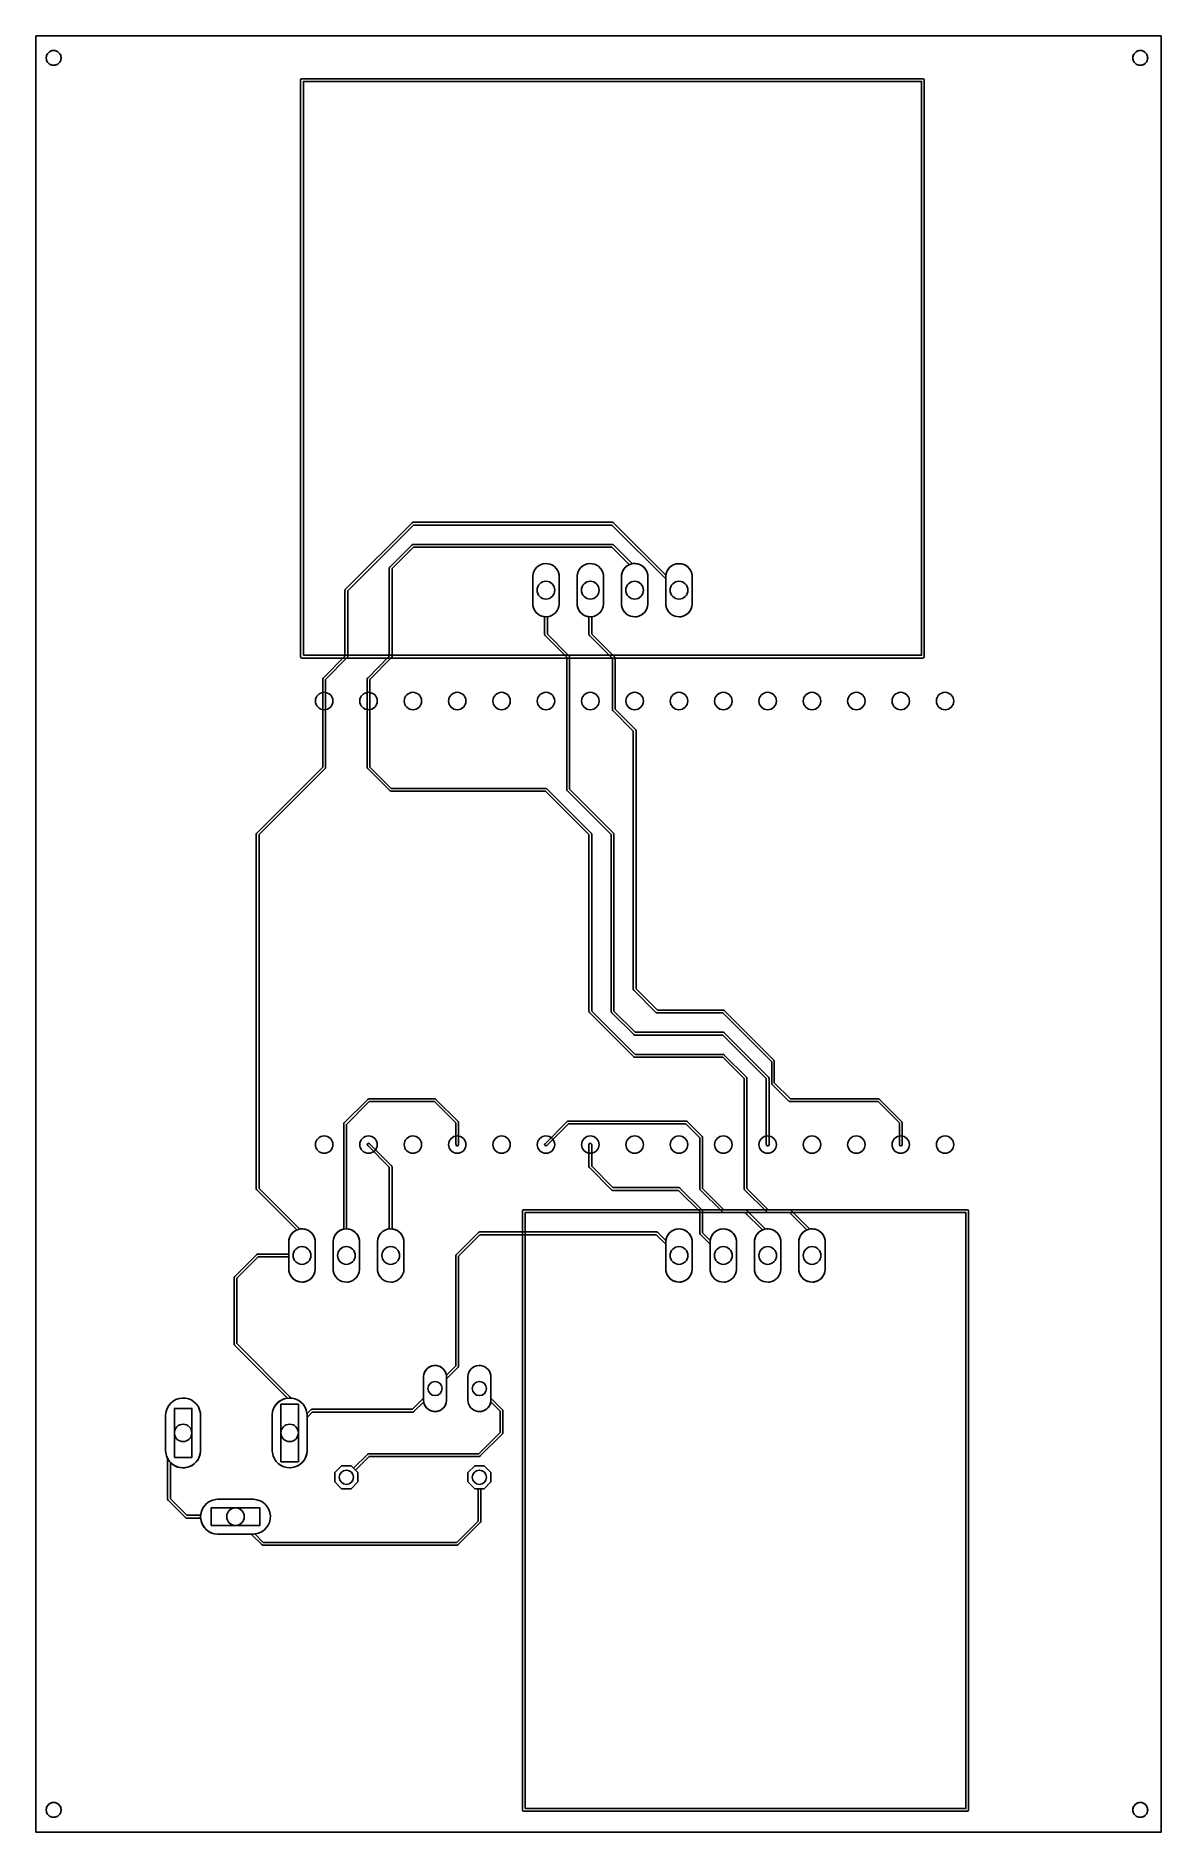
# Model space of a CAD drawing. Header units: millimetres. Extents: x 0 to 64, y 0 to 103.
import ezdxf

# ---------------------------------------------------------------- set-up
doc = ezdxf.new("R2010")
doc.units = ezdxf.units.MM

msp = doc.modelspace()

# ---------------------------------------------------------------- linework, layer by layer
at = {"layer": '16_copper'}
for points in [[(17.83, 67.26, 0.144304), (17.85, 67.29), (17.86, 67.3), (17.86, 67.31), (17.86, 71.09), (21.62, 74.85), (32.99, 74.85), (36.07, 71.77), (36.07, 70.32), (36.08, 70.25, 0.906347), (37.59, 70.32), (37.59, 71.92), (37.58, 71.99, 0.862606), (36.08, 71.99), (36.07, 71.98), (33.07, 74.98), (33.07, 74.99), (33.06, 74.99, 0.087651), (33.04, 75), (33.03, 75), (33.02, 75.01), (21.59, 75.01), (21.58, 75), (21.57, 75, 0.087654), (21.55, 74.99), (21.54, 74.99), (21.54, 74.98), (17.73, 71.17), (17.72, 71.17), (17.72, 71.16, 0.087651), (17.71, 71.14), (17.71, 71.13), (17.7, 71.12), (17.7, 67.34), (16.46, 66.09), (16.45, 66.09), (16.45, 66.08, 0.087651), (16.44, 66.06), (16.44, 66.05), (16.43, 66.04), (16.43, 60.99), (12.65, 57.2), (12.64, 57.2), (12.64, 57.19, 0.087651), (12.63, 57.17), (12.62, 57.16), (12.62, 57.15), (12.62, 36.83), (12.62, 36.82), (12.63, 36.81, 0.087654), (12.64, 36.79), (12.64, 36.78), (12.65, 36.78), (14.94, 34.48), (14.91, 34.47, 0.276737), (14.48, 33.82), (14.48, 33.1), (12.7, 33.1), (12.69, 33.09), (12.68, 33.09, 0.087654), (12.66, 33.08), (12.65, 33.08), (12.65, 33.07), (11.38, 31.8), (11.37, 31.8), (11.37, 31.79, 0.087651), (11.36, 31.77), (11.36, 31.76), (11.35, 31.75), (11.35, 27.94), (11.36, 27.93), (11.36, 27.92, 0.087654), (11.37, 27.9), (11.37, 27.89), (11.38, 27.89), (14.41, 24.85), (14.4, 24.85, 0.36397), (13.53, 23.9), (13.53, 21.82), (13.54, 21.73, 0.916331), (15.53, 21.82), (15.53, 23.75), (15.83, 24.05), (21.59, 24.05), (21.6, 24.05), (21.61, 24.06, 0.087654), (21.63, 24.07), (21.64, 24.07), (21.64, 24.08), (22.21, 24.64), (22.22, 24.58, 0.862607), (23.52, 24.71), (23.52, 25.95), (24.18, 26.62), (24.19, 26.62), (24.19, 26.63, 0.087651), (24.2, 26.65), (24.2, 26.66), (24.21, 26.67), (24.21, 32.99), (25.43, 34.21), (35.53, 34.21), (36.07, 33.67), (36.07, 32.22), (36.08, 32.15, 0.906347), (37.59, 32.22), (37.59, 33.82), (37.58, 33.89, 0.862606), (36.08, 33.89), (36.07, 33.88), (35.61, 34.34), (35.61, 34.35), (35.6, 34.35, 0.087651), (35.58, 34.36), (35.57, 34.36), (35.56, 34.37), (25.4, 34.37), (25.39, 34.36), (25.38, 34.36, 0.087654), (25.36, 34.35), (25.35, 34.35), (25.35, 34.34), (24.08, 33.07), (24.07, 33.07), (24.07, 33.06, 0.087651), (24.06, 33.04), (24.05, 33.03), (24.05, 33.02), (24.05, 26.7), (23.51, 26.16), (23.5, 26.22, 0.862607), (22.2, 26.09), (22.2, 24.85), (21.56, 24.21), (15.8, 24.21), (15.79, 24.2), (15.78, 24.2, 0.087654), (15.76, 24.19), (15.75, 24.19), (15.75, 24.18), (15.52, 23.96), (15.52, 23.99, 0.339455), (14.66, 24.85), (14.6, 24.86), (14.6, 24.86), (14.6, 24.86, 0.071785), (14.59, 24.88), (14.59, 24.89), (14.58, 24.89), (11.51, 27.97), (11.51, 31.72), (12.73, 32.94), (14.48, 32.94), (14.48, 32.22), (14.49, 32.15, 0.906347), (16, 32.22), (16, 33.82), (15.99, 33.89, 0.414214), (15.13, 34.54), (15.11, 34.53), (12.78, 36.86), (12.78, 57.12), (16.56, 60.91), (16.57, 60.91), (16.57, 60.92, 0.087651), (16.58, 60.94), (16.59, 60.95), (16.59, 60.96), (16.59, 66.01)], [(20.37, 67.26, 0.144304), (20.39, 67.29), (20.39, 67.3), (20.4, 67.31), (20.4, 72.36), (21.62, 73.58), (32.99, 73.58), (33.99, 72.58), (33.96, 72.57, 0.276737), (33.53, 71.92), (33.53, 70.32), (33.54, 70.25, 0.906347), (35.05, 70.32), (35.05, 71.92), (35.04, 71.99, 0.414214), (34.18, 72.64), (34.16, 72.63), (33.07, 73.71), (33.07, 73.72), (33.06, 73.72, 0.087651), (33.04, 73.73), (33.03, 73.73), (33.02, 73.74), (21.59, 73.74), (21.58, 73.73), (21.57, 73.73, 0.087654), (21.55, 73.72), (21.54, 73.72), (21.54, 73.71), (20.27, 72.44), (20.26, 72.44), (20.26, 72.43, 0.087651), (20.25, 72.41), (20.25, 72.4), (20.24, 72.39), (20.24, 67.34), (19, 66.09), (18.99, 66.09), (18.99, 66.08, 0.087651), (18.98, 66.06), (18.98, 66.05), (18.97, 66.04), (18.97, 60.96), (18.98, 60.95), (18.98, 60.94, 0.087654), (18.99, 60.92), (18.99, 60.91), (19, 60.91), (20.27, 59.64), (20.27, 59.63), (20.28, 59.63, 0.087651), (20.3, 59.62), (20.31, 59.62), (20.32, 59.61), (29.18, 59.61), (31.67, 57.12), (31.67, 46.99), (31.68, 46.98), (31.68, 46.97, 0.087654), (31.69, 46.95), (31.69, 46.94), (31.7, 46.94), (34.24, 44.4), (34.24, 44.39), (34.25, 44.39, 0.087651), (34.27, 44.38), (34.28, 44.38), (34.29, 44.37), (39.34, 44.37), (40.56, 43.15), (40.56, 36.83), (40.57, 36.82), (40.57, 36.81, 0.087654), (40.58, 36.79), (40.58, 36.78), (40.59, 36.78), (41.86, 35.51), (41.86, 35.5), (41.87, 35.5, 0.087651), (41.89, 35.49), (41.9, 35.48), (41.91, 35.48), (43.15, 35.48), (44.15, 34.48), (44.12, 34.47, 0.276737), (43.69, 33.82), (43.69, 32.22), (43.7, 32.15, 0.906347), (45.21, 32.22), (45.21, 33.82), (45.2, 33.89, 0.414214), (44.34, 34.54), (44.32, 34.53), (43.23, 35.61), (43.23, 35.62), (43.22, 35.62, 0.087651), (43.2, 35.63), (43.19, 35.64), (43.18, 35.64), (41.94, 35.64), (40.72, 36.86), (40.72, 43.18), (40.71, 43.19), (40.71, 43.2, 0.087654), (40.7, 43.22), (40.7, 43.23), (40.69, 43.23), (39.42, 44.5), (39.42, 44.51), (39.41, 44.51, 0.087651), (39.39, 44.52), (39.38, 44.53), (39.37, 44.53), (34.32, 44.53), (31.83, 47.02), (31.83, 57.15), (31.82, 57.16), (31.82, 57.17, 0.087654), (31.81, 57.19), (31.81, 57.2), (31.8, 57.2), (29.26, 59.74), (29.26, 59.75), (29.25, 59.75, 0.087651), (29.23, 59.76), (29.22, 59.77), (29.21, 59.77), (20.35, 59.77), (19.13, 60.99), (19.13, 66.01)], [(41.92, 39.29, 0.371202), (41.99, 39.37), (41.99, 43.18), (41.98, 43.19), (41.98, 43.2, 0.087654), (41.97, 43.22), (41.97, 43.23), (41.96, 43.23), (39.42, 45.77), (39.42, 45.78), (39.41, 45.78, 0.087651), (39.39, 45.79), (39.38, 45.8), (39.37, 45.8), (34.32, 45.8), (33.1, 47.02), (33.1, 57.15), (33.09, 57.16), (33.09, 57.17, 0.087654), (33.08, 57.19), (33.08, 57.2), (33.07, 57.2), (30.56, 59.72), (30.56, 67.31), (30.55, 67.32), (30.55, 67.33, 0.087654), (30.54, 67.35), (30.54, 67.36), (30.53, 67.36), (29.29, 68.61), (29.29, 69.6), (29.32, 69.6, 0.357806), (29.97, 70.32), (29.97, 71.92), (29.96, 71.99, 0.906347), (28.45, 71.92), (28.45, 70.32), (28.46, 70.25, 0.330355), (29.1, 69.6), (29.13, 69.6), (29.13, 68.58), (29.14, 68.57), (29.14, 68.56, 0.087654), (29.15, 68.54), (29.15, 68.53), (29.16, 68.53), (30.4, 67.28), (30.4, 59.69), (30.41, 59.68), (30.41, 59.67, 0.087654), (30.42, 59.65), (30.42, 59.64), (30.43, 59.64), (32.94, 57.12), (32.94, 46.99), (32.95, 46.98), (32.95, 46.97, 0.087654), (32.96, 46.95), (32.96, 46.94), (32.97, 46.94), (34.24, 45.67), (34.24, 45.66), (34.25, 45.66, 0.087651), (34.27, 45.65), (34.28, 45.65), (34.29, 45.64), (39.34, 45.64), (41.83, 43.15), (41.83, 39.37), (41.84, 39.35, 0.294754), (41.9, 39.29)], [(49.54, 39.29, 0.371202), (49.61, 39.37), (49.61, 40.64), (49.6, 40.65), (49.6, 40.66, 0.087654), (49.59, 40.68), (49.59, 40.69), (49.58, 40.69), (48.31, 41.96), (48.31, 41.97), (48.3, 41.97, 0.087651), (48.28, 41.98), (48.27, 41.98), (48.26, 41.99), (43.21, 41.99), (42.29, 42.91), (42.29, 44.15), (42.29, 44.15), (42.29, 44.16, 0.087654), (42.28, 44.19), (42.27, 44.19), (42.27, 44.2), (39.42, 47.04), (39.42, 47.05), (39.41, 47.05, 0.087651), (39.39, 47.06), (39.38, 47.07), (39.37, 47.07), (35.59, 47.07), (34.37, 48.29), (34.37, 63.08), (34.36, 63.09), (34.36, 63.1, 0.087654), (34.35, 63.12), (34.35, 63.13), (34.34, 63.14), (33.17, 64.31), (33.17, 67.23), (33.17, 67.24), (33.17, 67.25, 0.087654), (33.16, 67.28), (33.16, 67.28), (33.15, 67.29), (31.83, 68.61), (31.83, 69.6), (31.86, 69.6, 0.357806), (32.51, 70.32), (32.51, 71.92), (32.5, 71.99, 0.906347), (30.99, 71.92), (30.99, 70.32), (31, 70.25, 0.330355), (31.64, 69.6), (31.67, 69.6), (31.67, 68.58), (31.68, 68.57), (31.68, 68.56, 0.087654), (31.69, 68.54), (31.69, 68.53), (31.7, 68.53), (33.02, 67.2), (33.02, 64.28), (33.02, 64.27), (33.02, 64.26, 0.087654), (33.03, 64.23), (33.04, 64.23), (33.04, 64.22), (34.21, 63.05), (34.21, 48.26), (34.22, 48.25), (34.22, 48.24, 0.087654), (34.23, 48.22), (34.23, 48.21), (34.24, 48.21), (35.51, 46.94), (35.51, 46.93), (35.52, 46.93, 0.087651), (35.54, 46.92), (35.55, 46.91), (35.56, 46.91), (39.34, 46.91), (42.14, 44.11), (42.14, 42.88), (42.14, 42.87), (42.14, 42.86, 0.087654), (42.15, 42.83), (42.16, 42.83), (42.16, 42.82), (43.13, 41.86), (43.13, 41.85), (43.14, 41.85, 0.087651), (43.16, 41.84), (43.17, 41.84), (43.18, 41.83), (48.23, 41.83), (49.45, 40.61), (49.45, 39.37), (49.46, 39.35, 0.294754), (49.52, 39.29)], [(17.89, 31.5, 0.357806), (18.54, 32.22), (18.54, 33.82), (18.53, 33.89, 0.357806), (17.82, 34.54), (17.78, 34.54), (17.78, 40.53), (19.08, 41.83), (22.83, 41.83), (24.05, 40.61), (24.05, 39.37), (24.06, 39.35, 0.866051), (24.21, 39.37), (24.21, 40.64), (24.2, 40.65), (24.2, 40.66, 0.087654), (24.19, 40.68), (24.19, 40.69), (24.18, 40.69), (22.91, 41.96), (22.91, 41.97), (22.9, 41.97, 0.087651), (22.88, 41.98), (22.87, 41.98), (22.86, 41.99), (19.05, 41.99), (19.04, 41.98), (19.03, 41.98, 0.087654), (19.01, 41.97), (19, 41.97), (19, 41.96), (17.65, 40.62), (17.64, 40.61), (17.64, 40.6, 0.087651), (17.63, 40.58), (17.63, 40.57), (17.63, 40.56), (17.63, 34.53), (17.59, 34.52, 0.330355), (17.02, 33.82), (17.02, 32.22), (17.03, 32.15, 0.385742), (17.82, 31.5)], [(42.02, 31.5, 0.357806), (42.67, 32.22), (42.67, 33.82), (42.66, 33.89, 0.414214), (41.8, 34.54), (41.78, 34.53), (40.69, 35.61), (40.69, 35.62), (40.68, 35.62, 0.087651), (40.66, 35.63), (40.65, 35.64), (40.64, 35.64), (39.4, 35.64), (38.18, 36.86), (38.18, 39.79), (38.17, 39.8), (38.17, 39.81, 0.087654), (38.16, 39.83), (38.16, 39.84), (38.15, 39.84), (37.3, 40.69), (37.3, 40.7), (37.29, 40.7, 0.087651), (37.26, 40.71), (37.26, 40.71), (37.25, 40.72), (30.48, 40.72), (30.47, 40.71), (30.46, 40.71, 0.087654), (30.44, 40.7), (30.43, 40.7), (30.43, 40.69), (29.16, 39.42), (29.14, 39.41, 0.866058), (29.26, 39.32), (30.51, 40.56), (37.22, 40.56), (38.02, 39.76), (38.02, 36.83), (38.03, 36.82), (38.03, 36.81, 0.087654), (38.04, 36.79), (38.04, 36.78), (38.05, 36.78), (39.32, 35.51), (39.32, 35.5), (39.33, 35.5, 0.087651), (39.35, 35.49), (39.36, 35.48), (39.37, 35.48), (40.61, 35.48), (41.61, 34.48), (41.58, 34.47, 0.276737), (41.15, 33.82), (41.15, 32.22), (41.16, 32.15, 0.385742), (41.95, 31.5)], [(20.43, 31.5, 0.357806), (21.08, 32.22), (21.08, 33.82), (21.07, 33.89, 0.330355), (20.43, 34.54), (20.4, 34.54), (20.4, 38.1), (20.39, 38.11), (20.39, 38.12, 0.087654), (20.38, 38.14), (20.38, 38.15), (20.37, 38.15), (19.1, 39.42), (19.09, 39.44, 0.866058), (19, 39.32), (20.24, 38.07), (20.24, 34.54), (20.21, 34.54, 0.357806), (19.56, 33.82), (19.56, 32.22), (19.57, 32.15, 0.385742), (20.36, 31.5)], [(39.48, 31.5, 0.357806), (40.13, 32.22), (40.13, 33.82), (40.12, 33.89, 0.862606), (38.62, 33.89), (38.61, 33.88), (38.18, 34.32), (38.18, 35.56), (38.17, 35.57), (38.17, 35.58, 0.087654), (38.16, 35.6), (38.16, 35.61), (38.15, 35.61), (36.88, 36.88), (36.88, 36.89), (36.87, 36.89, 0.087651), (36.85, 36.9), (36.84, 36.91), (36.83, 36.91), (33.05, 36.91), (31.83, 38.13), (31.83, 39.37), (31.82, 39.39, 0.866051), (31.67, 39.37), (31.67, 38.1), (31.68, 38.09), (31.68, 38.08, 0.087654), (31.69, 38.06), (31.69, 38.05), (31.7, 38.05), (32.97, 36.78), (32.97, 36.77), (32.98, 36.77, 0.087651), (33, 36.76), (33.01, 36.76), (33.02, 36.75), (36.8, 36.75), (38.02, 35.53), (38.02, 34.29), (38.03, 34.28), (38.03, 34.27, 0.087654), (38.04, 34.25), (38.04, 34.24), (38.05, 34.24), (38.61, 33.67), (38.61, 32.22), (38.62, 32.15, 0.385742), (39.41, 31.5)], [(18.44, 20.05), (18.44, 20.59), (18.3, 20.73), (19.08, 21.51), (25.4, 21.51), (25.41, 21.52), (25.42, 21.52, 0.087654), (25.44, 21.53), (25.45, 21.53), (25.45, 21.54), (26.72, 22.81), (26.73, 22.81), (26.73, 22.82, 0.087651), (26.74, 22.84), (26.74, 22.85), (26.75, 22.86), (26.75, 24.13), (26.74, 24.14), (26.74, 24.15, 0.087654), (26.73, 24.17), (26.73, 24.18), (26.72, 24.18), (26.06, 24.85), (26.06, 26.09), (26.05, 26.16, 0.906346), (24.74, 26.09), (24.74, 24.71), (24.75, 24.64, 0.860152), (26.05, 24.64), (26.59, 24.1), (26.59, 22.89), (25.37, 21.67), (19.05, 21.67), (19.04, 21.66), (19.03, 21.66, 0.087654), (19.01, 21.65), (19, 21.65), (19, 21.64), (18.19, 20.84), (18.05, 20.98), (17.51, 20.98), (17.12, 20.59), (17.12, 20.05), (17.51, 19.66), (18.05, 19.66)], [(24.14, 16.44), (24.15, 16.44, 0.087654), (24.17, 16.45), (24.18, 16.45), (24.18, 16.46), (25.45, 17.73), (25.46, 17.73), (25.46, 17.74, 0.087651), (25.47, 17.76), (25.48, 17.77), (25.48, 17.78), (25.48, 19.66), (25.67, 19.66), (26.06, 20.05), (26.06, 20.59), (25.67, 20.98), (25.13, 20.98), (24.74, 20.59), (24.74, 20.05), (25.13, 19.66), (25.32, 19.66), (25.32, 17.81), (24.1, 16.59), (13.01, 16.59), (12.53, 17.07), (12.56, 17.07, 0.916331), (12.47, 19.06), (10.39, 19.06), (10.3, 19.05, 0.339455), (9.44, 18.19), (9.43, 18.14), (8.64, 18.14), (7.7, 19.08), (7.7, 21.18), (7.75, 21.12, 0.637069), (9.43, 21.82), (9.43, 23.9), (9.42, 23.99, 0.916331), (7.43, 23.9), (7.43, 21.82), (7.44, 21.73, 0.087489), (7.54, 21.4), (7.54, 21.39), (7.54, 19.05), (7.55, 19.04), (7.55, 19.03, 0.087654), (7.56, 19.01), (7.56, 19), (7.57, 19), (8.56, 18.01), (8.56, 18), (8.57, 18, 0.087651), (8.59, 17.99), (8.6, 17.98), (8.61, 17.98), (9.43, 17.98), (9.44, 17.93, 0.36397), (10.39, 17.06), (12.32, 17.06), (12.93, 16.46), (12.93, 16.45), (12.94, 16.45, 0.087651), (12.96, 16.44), (12.97, 16.44), (12.98, 16.43), (24.13, 16.43)]]:
    msp.add_lwpolyline(points, format="xyb", close=True, dxfattribs=at)
at = {"layer": '1_copper'}
for points in [[(50.81, 67.23, 0.392588), (50.88, 67.31), (50.88, 100.33), (50.88, 100.34, 0.392588), (50.8, 100.41), (15.24, 100.41), (15.23, 100.41, 0.392588), (15.16, 100.33), (15.16, 67.31), (15.16, 67.3, 0.392588), (15.24, 67.23), (50.8, 67.23)], [(29.32, 69.6, 0.357806), (29.97, 70.32), (29.97, 71.92), (29.96, 71.99, 0.906347), (28.45, 71.92), (28.45, 70.32), (28.46, 70.25, 0.385742), (29.25, 69.6)], [(31.86, 69.6, 0.357806), (32.51, 70.32), (32.51, 71.92), (32.5, 71.99, 0.906347), (30.99, 71.92), (30.99, 70.32), (31, 70.25, 0.385742), (31.79, 69.6)], [(34.4, 69.6, 0.357806), (35.05, 70.32), (35.05, 71.92), (35.04, 71.99, 0.906347), (33.53, 71.92), (33.53, 70.32), (33.54, 70.25, 0.385742), (34.33, 69.6)], [(36.94, 69.6, 0.357806), (37.59, 70.32), (37.59, 71.92), (37.58, 71.99, 0.906347), (36.07, 71.92), (36.07, 70.32), (36.08, 70.25, 0.385742), (36.87, 69.6)], [(53.35, 1.19, 0.392588), (53.42, 1.27), (53.42, 35.56), (53.42, 35.57, 0.392588), (53.34, 35.64), (27.94, 35.64), (27.93, 35.64, 0.392588), (27.86, 35.56), (27.86, 1.27), (27.86, 1.26, 0.392588), (27.94, 1.19), (53.34, 1.19)], [(15.35, 31.5, 0.357806), (16, 32.22), (16, 33.82), (15.99, 33.89, 0.906347), (14.48, 33.82), (14.48, 32.22), (14.49, 32.15, 0.385742), (15.28, 31.5)], [(17.89, 31.5, 0.357806), (18.54, 32.22), (18.54, 33.82), (18.53, 33.89, 0.906347), (17.02, 33.82), (17.02, 32.22), (17.03, 32.15, 0.385742), (17.82, 31.5)], [(20.43, 31.5, 0.357806), (21.08, 32.22), (21.08, 33.82), (21.07, 33.89, 0.906347), (19.56, 33.82), (19.56, 32.22), (19.57, 32.15, 0.385742), (20.36, 31.5)], [(36.94, 31.5, 0.357806), (37.59, 32.22), (37.59, 33.82), (37.58, 33.89, 0.906347), (36.07, 33.82), (36.07, 32.22), (36.08, 32.15, 0.385742), (36.87, 31.5)], [(39.48, 31.5, 0.357806), (40.13, 32.22), (40.13, 33.82), (40.12, 33.89, 0.906347), (38.61, 33.82), (38.61, 32.22), (38.62, 32.15, 0.385742), (39.41, 31.5)], [(42.02, 31.5, 0.357806), (42.67, 32.22), (42.67, 33.82), (42.66, 33.89, 0.906347), (41.15, 33.82), (41.15, 32.22), (41.16, 32.15, 0.385742), (41.95, 31.5)], [(44.56, 31.5, 0.357806), (45.21, 32.22), (45.21, 33.82), (45.2, 33.89, 0.906347), (43.69, 33.82), (43.69, 32.22), (43.7, 32.15, 0.385742), (44.49, 31.5)], [(22.96, 24.09, 0.357805), (23.52, 24.71), (23.52, 26.09), (23.51, 26.16, 0.906346), (22.2, 26.09), (22.2, 24.71), (22.21, 24.64, 0.385742), (22.89, 24.08)], [(25.5, 24.09, 0.357805), (26.06, 24.71), (26.06, 26.09), (26.05, 26.16, 0.906346), (24.74, 26.09), (24.74, 24.71), (24.75, 24.64, 0.385742), (25.43, 24.08)], [(8.56, 20.87, 0.36397), (9.43, 21.82), (9.43, 23.9), (9.42, 23.99, 0.916331), (7.43, 23.9), (7.43, 21.82), (7.44, 21.73, 0.388879), (8.47, 20.86)], [(14.66, 20.87, 0.36397), (15.53, 21.82), (15.53, 23.9), (15.52, 23.99, 0.916331), (13.53, 23.9), (13.53, 21.82), (13.54, 21.73, 0.388879), (14.57, 20.86)], [(12.56, 17.07, 0.916331), (12.47, 19.06), (10.39, 19.06), (10.3, 19.05, 0.916331), (10.39, 17.06), (12.47, 17.06)]]:
    msp.add_lwpolyline(points, format="xyb", close=True, dxfattribs=at)
for points in [[(15.32, 67.39), (15.32, 100.25), (50.72, 100.25), (50.72, 67.39)], [(28.02, 1.35), (28.02, 35.48), (53.26, 35.48), (53.26, 1.35)], [(18.44, 20.05), (18.44, 20.59), (18.05, 20.98), (17.51, 20.98), (17.12, 20.59), (17.12, 20.05), (17.51, 19.66), (18.05, 19.66)], [(26.06, 20.05), (26.06, 20.59), (25.67, 20.98), (25.13, 20.98), (24.74, 20.59), (24.74, 20.05), (25.13, 19.66), (25.67, 19.66)]]:
    msp.add_lwpolyline(points, close=True, dxfattribs=at)
at = {"layer": 'drills_NPTH'}
for centre in [(1.02, 101.6), (63.25, 101.6), (1.02, 1.27), (63.25, 1.27)]:
    msp.add_circle(centre, 0.425, dxfattribs=at)
at = {"layer": 'drills_PTH'}
for centre, radius in [((29.21, 71.12), 0.508), ((31.75, 71.12), 0.508), ((34.29, 71.12), 0.508), ((36.83, 71.12), 0.508), ((16.51, 64.77), 0.5), ((19.05, 64.77), 0.5), ((21.59, 64.77), 0.5), ((24.13, 64.77), 0.5), ((26.67, 64.77), 0.5), ((29.21, 64.77), 0.5), ((31.75, 64.77), 0.5), ((34.29, 64.77), 0.5), ((36.83, 64.77), 0.5), ((39.37, 64.77), 0.5), ((41.91, 64.77), 0.5), ((44.45, 64.77), 0.5), ((46.99, 64.77), 0.5), ((49.53, 64.77), 0.5), ((52.07, 64.77), 0.5), ((16.51, 39.37), 0.5), ((19.05, 39.37), 0.5), ((21.59, 39.37), 0.5), ((24.13, 39.37), 0.5), ((26.67, 39.37), 0.5), ((29.21, 39.37), 0.5), ((31.75, 39.37), 0.5), ((34.29, 39.37), 0.5), ((36.83, 39.37), 0.5), ((39.37, 39.37), 0.5), ((41.91, 39.37), 0.5), ((44.45, 39.37), 0.5), ((46.99, 39.37), 0.5), ((49.53, 39.37), 0.5), ((52.07, 39.37), 0.5), ((15.24, 33.02), 0.508), ((17.78, 33.02), 0.508), ((20.32, 33.02), 0.508), ((36.83, 33.02), 0.508), ((39.37, 33.02), 0.508), ((41.91, 33.02), 0.508), ((44.45, 33.02), 0.508), ((22.86, 25.4), 0.406), ((25.4, 25.4), 0.406), ((8.43, 22.86), 0.5), ((14.53, 22.86), 0.5), ((17.78, 20.32), 0.406), ((25.4, 20.32), 0.406), ((11.43, 18.06), 0.5)]:
    msp.add_circle(centre, radius, dxfattribs=at)
at = {"layer": 'holes'}
for points in [[(1.44, 101.57), (1.43, 101.52), (1.42, 101.46), (1.4, 101.41), (1.37, 101.36), (1.34, 101.32), (1.3, 101.28), (1.25, 101.25), (1.2, 101.22), (1.15, 101.2), (1.1, 101.18), (1.04, 101.18), (0.99, 101.18), (0.93, 101.18), (0.88, 101.2), (0.83, 101.22), (0.78, 101.25), (0.74, 101.28), (0.7, 101.32), (0.66, 101.36), (0.63, 101.41), (0.61, 101.46), (0.6, 101.52), (0.59, 101.57), (0.59, 101.63), (0.6, 101.68), (0.61, 101.74), (0.63, 101.79), (0.66, 101.84), (0.7, 101.88), (0.74, 101.92), (0.78, 101.95), (0.83, 101.98), (0.88, 102), (0.93, 102.02), (0.99, 102.03), (1.04, 102.03), (1.1, 102.02), (1.15, 102), (1.2, 101.98), (1.25, 101.95), (1.3, 101.92), (1.34, 101.88), (1.37, 101.84), (1.4, 101.79), (1.42, 101.74), (1.43, 101.68), (1.44, 101.63), (1.44, 101.57)], [(63.67, 101.57), (63.66, 101.52), (63.65, 101.46), (63.63, 101.41), (63.6, 101.36), (63.57, 101.32), (63.53, 101.28), (63.48, 101.25), (63.43, 101.22), (63.38, 101.2), (63.33, 101.18), (63.27, 101.18), (63.22, 101.18), (63.16, 101.18), (63.11, 101.2), (63.06, 101.22), (63.01, 101.25), (62.97, 101.28), (62.93, 101.32), (62.89, 101.36), (62.86, 101.41), (62.84, 101.46), (62.83, 101.52), (62.82, 101.57), (62.82, 101.63), (62.83, 101.68), (62.84, 101.74), (62.86, 101.79), (62.89, 101.84), (62.93, 101.88), (62.97, 101.92), (63.01, 101.95), (63.06, 101.98), (63.11, 102), (63.16, 102.02), (63.22, 102.03), (63.27, 102.03), (63.33, 102.02), (63.38, 102), (63.43, 101.98), (63.48, 101.95), (63.53, 101.92), (63.57, 101.88), (63.6, 101.84), (63.63, 101.79), (63.65, 101.74), (63.66, 101.68), (63.67, 101.63), (63.67, 101.57)], [(7.93, 21.46), (8.93, 21.46), (8.93, 24.26), (7.93, 24.26), (7.93, 21.46)], [(14.03, 21.21), (15.03, 21.21), (15.03, 24.51), (14.03, 24.51), (14.03, 21.21)], [(10.03, 17.56), (12.83, 17.56), (12.83, 18.56), (10.03, 18.56), (10.03, 17.56)], [(1.44, 1.24), (1.43, 1.19), (1.42, 1.13), (1.4, 1.08), (1.37, 1.03), (1.34, 0.99), (1.3, 0.95), (1.25, 0.92), (1.2, 0.89), (1.15, 0.87), (1.1, 0.85), (1.04, 0.85), (0.99, 0.85), (0.93, 0.85), (0.88, 0.87), (0.83, 0.89), (0.78, 0.92), (0.74, 0.95), (0.7, 0.99), (0.66, 1.03), (0.63, 1.08), (0.61, 1.13), (0.6, 1.19), (0.59, 1.24), (0.59, 1.3), (0.6, 1.35), (0.61, 1.41), (0.63, 1.46), (0.66, 1.51), (0.7, 1.55), (0.74, 1.59), (0.78, 1.62), (0.83, 1.65), (0.88, 1.67), (0.93, 1.69), (0.99, 1.7), (1.04, 1.7), (1.1, 1.69), (1.15, 1.67), (1.2, 1.65), (1.25, 1.62), (1.3, 1.59), (1.34, 1.55), (1.37, 1.51), (1.4, 1.46), (1.42, 1.41), (1.43, 1.35), (1.44, 1.3), (1.44, 1.24)], [(63.67, 1.24), (63.66, 1.19), (63.65, 1.13), (63.63, 1.08), (63.6, 1.03), (63.57, 0.99), (63.53, 0.95), (63.48, 0.92), (63.43, 0.89), (63.38, 0.87), (63.33, 0.85), (63.27, 0.85), (63.22, 0.85), (63.16, 0.85), (63.11, 0.87), (63.06, 0.89), (63.01, 0.92), (62.97, 0.95), (62.93, 0.99), (62.89, 1.03), (62.86, 1.08), (62.84, 1.13), (62.83, 1.19), (62.82, 1.24), (62.82, 1.3), (62.83, 1.35), (62.84, 1.41), (62.86, 1.46), (62.89, 1.51), (62.93, 1.55), (62.97, 1.59), (63.01, 1.62), (63.06, 1.65), (63.11, 1.67), (63.16, 1.69), (63.22, 1.7), (63.27, 1.7), (63.33, 1.69), (63.38, 1.67), (63.43, 1.65), (63.48, 1.62), (63.53, 1.59), (63.57, 1.55), (63.6, 1.51), (63.63, 1.46), (63.65, 1.41), (63.66, 1.35), (63.67, 1.3), (63.67, 1.24)]]:
    msp.add_lwpolyline(points, close=True, dxfattribs=at)
at = {"layer": 'outline'}
msp.add_lwpolyline([(0, 0), (64.44, 0), (64.44, 102.86), (0, 102.86), (0, 0)], close=True, dxfattribs=at)

doc.saveas('drawing.dxf')
